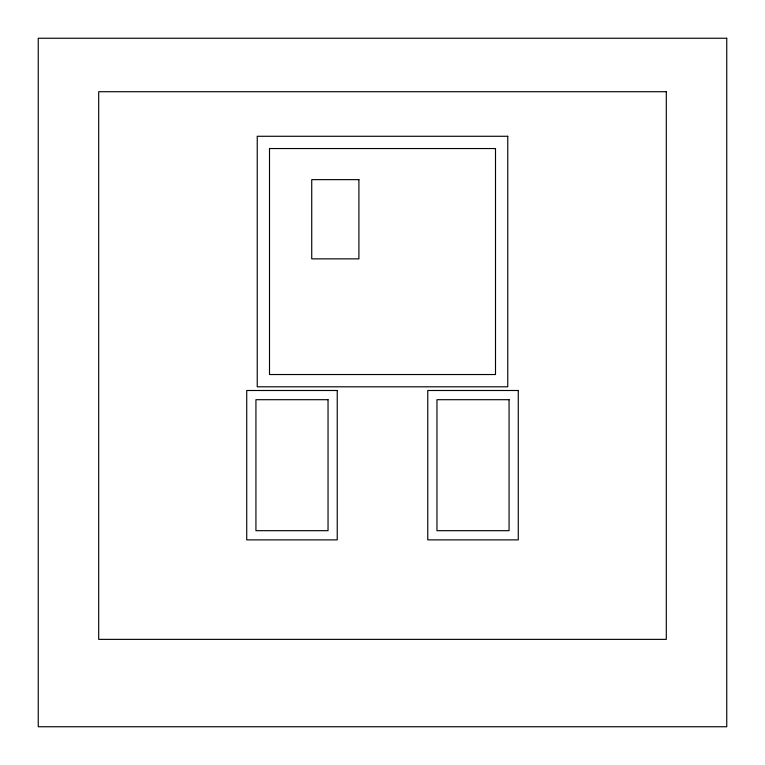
<?xml version="1.0" encoding="UTF-8"?>
<svg xmlns="http://www.w3.org/2000/svg" width="765" height="765" viewBox="0 0 765 765"><rect width="100%" height="100%" fill="white"/><g stroke="black" fill="none" stroke-linecap="round" stroke-linejoin="round"><path stroke-width="1.15" d="M726.75 38.25L38.25 38.25L38.25 726.75L726.75 726.75L726.75 38.25M666.305 91.714L98.695 91.714L98.695 639.368L666.305 639.368L666.305 91.714M507.759 136.275L257.241 136.275L257.241 386.803L507.759 386.803L507.759 136.275M495.5 148.544L269.5 148.544L269.5 374.534L495.5 374.534L495.5 148.544M358.909 179.641L311.728 179.641L311.728 258.866L358.909 258.866L358.909 179.641M337.241 390.494L246.722 390.494L246.722 539.88L337.241 539.88L337.241 390.494M518.278 390.494L427.759 390.494L427.759 539.88L518.278 539.88L518.278 390.494M328.042 399.693L255.931 399.693L255.931 530.681L328.042 530.681L328.042 399.693M509.069 399.693L436.958 399.693L436.958 530.681L509.069 530.681L509.069 399.693"/></g></svg>
